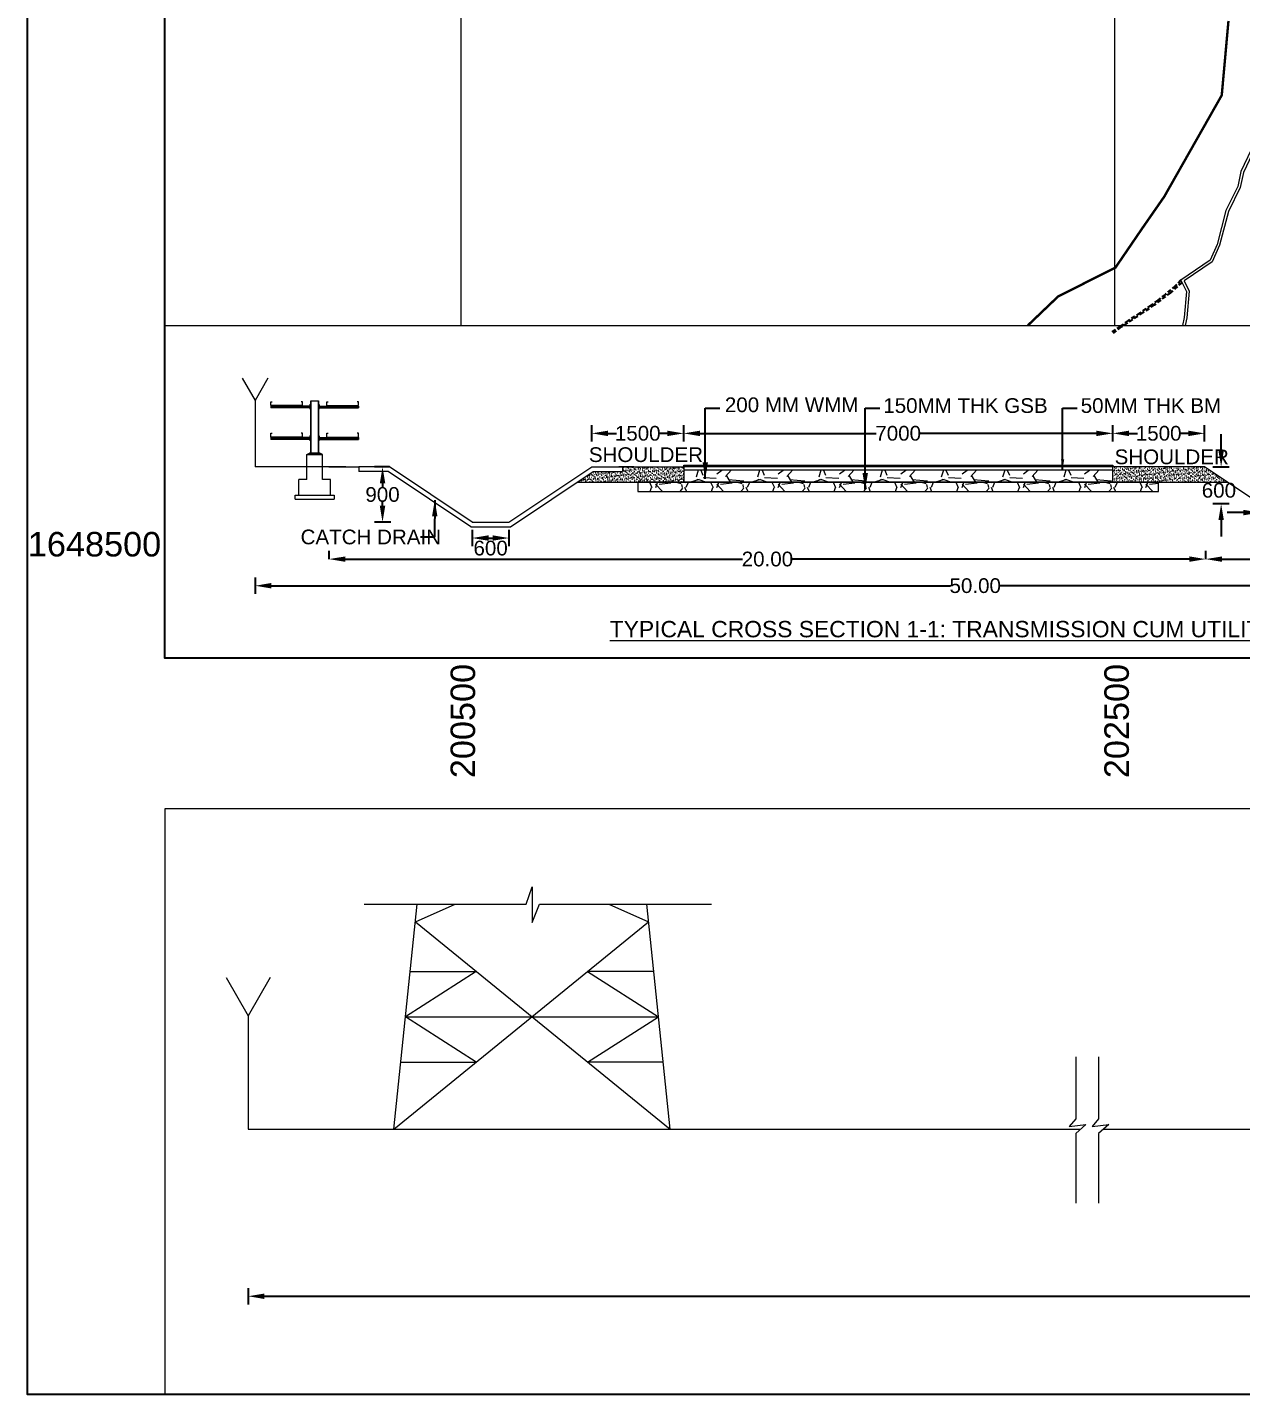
# Model space of a CAD drawing. Header units: feet. Extents: x 199174 to 214517, y 1645895 to 1656921.
# Drawn here: x 199174 to 202886, y 1645895 to 1650076 of the extents above; entities that cross this region are included whole.
import ezdxf

# ---------------------------------------------------------------- set-up
doc = ezdxf.new("R2010")
doc.units = ezdxf.units.FT
doc.header["$MEASUREMENT"] = 0
doc.header["$PDMODE"] = 1
doc.linetypes.add('DASHED2', pattern=[0.375, 0.25, -0.125])
doc.linetypes.add('PHANTOM2', pattern=[1.25, 0.625, -0.125, 0.125, -0.125, 0.125, -0.125])
doc.layers.add('APSPCL LAND', color=7, linetype='Continuous', true_color=0xd7ecd5)
for name, color, linetype in [('B.T. ROAD', 251, 'Continuous'), ('CART TRACK', 30, 'Continuous'), ('GRID', 7, 'Continuous'), ('name power lines', 1, 'Continuous'), ('Names', 1, 'Continuous'), ('SINGLE CELL CULVERT', 7, 'Continuous'), ('VILLAGE BOUNDARY', 6, 'Continuous')]:
    doc.layers.add(name, color=color, linetype=linetype)
doc.styles.get("Standard").update_dxf_attribs({"font": 'arial.ttf'})
doc.dimstyles.get("Standard").update_dxf_attribs({"dimtxt": 0.18, "dimasz": 0.18, "dimexe": 0.18, "dimexo": 0.0625, "dimgap": 0.09, "dimtad": 0, "dimtih": 1, "dimtoh": 1, "dimdec": 4, "dimzin": 0, "dimdsep": 46, "dimtxsty": 'Standard', "dimcen": 0.09, "dimadec": 0, "dimazin": 0, "dimtfac": 1, "dimtdec": 4, "dimtofl": 0, "dimtmove": 0, "dimatfit": 3, "dimfxl": 1, "dimtolj": 1, "dimtzin": 0, "dimarcsym": 0})
pattern_1 = [(37.5, (-178731.222, -946799.397), (-0.300005868, 9.1764982), [0, -7.239, 0, -8.09625, 0, -7.7390625]), (7.5, (-178731.222, -946799.397), (8.42856156, 13.440470636), [0, -3.90525, 0, -6.524625, 0, -2.5003125]), (327.5, (-178737.08, -946799.397), (14.831106942, 0.026947213), [0, -2.38125, 0, -8.5725, 0, -11.191875]), (317.5, (-178737.08, -946799.397), (14.316683484, 4.17992481), [0, -1.190625, 0, -5.61975, 0, -6.429375])]

# ---------------------------------------------------------------- blocks, each defined once
blk = doc.blocks.new('*D90')
at = {"layer": 'Defpoints', "color": 0, "linetype": 'Continuous', "ltscale": 50, "transparency": 16777216}
for p in [(199849.5, 1646706), (210126.7, 1646706), (199849.5, 1646195.5)]:
    blk.add_point(p, dxfattribs=at)
at = {"layer": 'name power lines', "color": 0, "linetype": 'Continuous', "lineweight": -2, "ltscale": 50, "transparency": 16777216}
for p, q in [((199849.5, 1646220.5), (199849.5, 1646170.5)), ((210126.7, 1646220.5), (210126.7, 1646170.5))]:
    blk.add_line(p, q, dxfattribs=at)
at = {"layer": 'name power lines', "color": 7, "linetype": 'Continuous', "lineweight": -2, "ltscale": 50, "transparency": 16777216}
for p, q in [((199899.5, 1646195.5), (204912.2, 1646195.5)), ((210076.7, 1646195.5), (205064.1, 1646195.5))]:
    blk.add_line(p, q, dxfattribs=at)
at = {"layer": 'name power lines', "color": 7, "linetype": 'Continuous', "ltscale": 50, "transparency": 16777216}
for points in [[(199899.5, 1646203.8), (199899.5, 1646187.1), (199849.5, 1646195.5)], [(210076.7, 1646203.8), (210076.7, 1646187.1), (210126.7, 1646195.5)]]:
    blk.add_solid(points, dxfattribs=at)
at = {"layer": 'name power lines', "color": 0, "linetype": 'Continuous', "lineweight": 9, "ltscale": 50, "transparency": 16777216, "insert": (204988.1, 1646195.5), "char_height": 75, "attachment_point": 5}
blk.add_mtext('\\A1;{\\H0.6x;85.00}', dxfattribs=at)
blk = doc.blocks.new('*D91')
at = {"layer": 'Defpoints', "color": 0, "linetype": 'Continuous', "ltscale": 50, "transparency": 16777216}
for p in [(202775.7, 1648834.5), (202494.5, 1648737.7), (202775.7, 1648731.7)]:
    blk.add_point(p, dxfattribs=at)
at = {"layer": 'name power lines', "color": 0, "linetype": 'Continuous', "lineweight": -2, "ltscale": 50, "transparency": 16777216}
for p, q in [((202494.5, 1648809.5), (202494.5, 1648859.5)), ((202775.7, 1648809.5), (202775.7, 1648859.5))]:
    blk.add_line(p, q, dxfattribs=at)
at = {"layer": 'name power lines', "color": 7, "linetype": 'Continuous', "lineweight": -2, "ltscale": 50, "transparency": 16777216}
for p, q in [((202544.5, 1648834.5), (202570, 1648834.5)), ((202725.7, 1648834.5), (202700.2, 1648834.5))]:
    blk.add_line(p, q, dxfattribs=at)
at = {"layer": 'name power lines', "color": 7, "linetype": 'Continuous', "ltscale": 50, "transparency": 16777216}
for points in [[(202544.5, 1648842.8), (202544.5, 1648826.1), (202494.5, 1648834.5)], [(202725.7, 1648842.8), (202725.7, 1648826.1), (202775.7, 1648834.5)]]:
    blk.add_solid(points, dxfattribs=at)
at = {"layer": 'name power lines', "color": 0, "linetype": 'Continuous', "lineweight": 9, "ltscale": 50, "transparency": 16777216, "insert": (202635.1, 1648834.5), "char_height": 75, "attachment_point": 5}
blk.add_mtext('\\A1;{\\H0.6x;1500}', dxfattribs=at)
blk = doc.blocks.new('*D92')
at = {"layer": 'Defpoints', "color": 0, "linetype": 'Continuous', "ltscale": 50, "transparency": 16777216}
for p in [(202494.5, 1648834.5), (201182, 1648737.7), (202494.5, 1648737.7)]:
    blk.add_point(p, dxfattribs=at)
at = {"layer": 'name power lines', "color": 0, "linetype": 'Continuous', "lineweight": -2, "ltscale": 50, "transparency": 16777216}
for p, q in [((201182, 1648809.5), (201182, 1648859.5)), ((202494.5, 1648809.5), (202494.5, 1648859.5))]:
    blk.add_line(p, q, dxfattribs=at)
at = {"layer": 'name power lines', "color": 7, "linetype": 'Continuous', "lineweight": -2, "ltscale": 50, "transparency": 16777216}
for p, q in [((201232, 1648834.5), (201771.2, 1648834.5)), ((202444.5, 1648834.5), (201905.3, 1648834.5))]:
    blk.add_line(p, q, dxfattribs=at)
at = {"layer": 'name power lines', "color": 7, "linetype": 'Continuous', "ltscale": 50, "transparency": 16777216}
for points in [[(201232, 1648842.8), (201232, 1648826.1), (201182, 1648834.5)], [(202444.5, 1648842.8), (202444.5, 1648826.1), (202494.5, 1648834.5)]]:
    blk.add_solid(points, dxfattribs=at)
at = {"layer": 'name power lines', "color": 0, "linetype": 'Continuous', "lineweight": 9, "ltscale": 50, "transparency": 16777216, "insert": (201838.2, 1648834.5), "char_height": 75, "attachment_point": 5}
blk.add_mtext('\\A1;{\\H0.6x;7000}', dxfattribs=at)
blk = doc.blocks.new('*D93')
at = {"layer": 'Defpoints', "color": 0, "linetype": 'Continuous', "ltscale": 50, "transparency": 16777216}
for p in [(201182, 1648834.5), (200900.7, 1648731.7), (201182, 1648731.7)]:
    blk.add_point(p, dxfattribs=at)
at = {"layer": 'name power lines', "color": 0, "linetype": 'Continuous', "lineweight": -2, "ltscale": 50, "transparency": 16777216}
for p, q in [((200900.7, 1648809.5), (200900.7, 1648859.5)), ((201182, 1648809.5), (201182, 1648859.5))]:
    blk.add_line(p, q, dxfattribs=at)
at = {"layer": 'name power lines', "color": 7, "linetype": 'Continuous', "lineweight": -2, "ltscale": 50, "transparency": 16777216}
for p, q in [((200950.7, 1648834.5), (200976.3, 1648834.5)), ((201132, 1648834.5), (201106.5, 1648834.5))]:
    blk.add_line(p, q, dxfattribs=at)
at = {"layer": 'name power lines', "color": 7, "linetype": 'Continuous', "ltscale": 50, "transparency": 16777216}
for points in [[(200950.7, 1648842.8), (200950.7, 1648826.1), (200900.7, 1648834.5)], [(201132, 1648842.8), (201132, 1648826.1), (201182, 1648834.5)]]:
    blk.add_solid(points, dxfattribs=at)
at = {"layer": 'name power lines', "color": 0, "linetype": 'Continuous', "lineweight": 9, "ltscale": 50, "transparency": 16777216, "insert": (201041.4, 1648834.5), "char_height": 75, "attachment_point": 5}
blk.add_mtext('\\A1;{\\H0.6x;1500}', dxfattribs=at)
blk = doc.blocks.new('*D94')
at = {"layer": 'Defpoints', "color": 0, "linetype": 'Continuous', "ltscale": 50, "transparency": 16777216}
for p in [(200282, 1648731.7), (200260.7, 1648562.9), (200535.1, 1648562.9)]:
    blk.add_point(p, dxfattribs=at)
at = {"layer": 'name power lines', "color": 0, "linetype": 'Continuous', "lineweight": -2, "ltscale": 50, "transparency": 16777216}
for p, q in [((200282, 1648731.7), (200235.7, 1648731.7)), ((200285.7, 1648562.9), (200235.7, 1648562.9))]:
    blk.add_line(p, q, dxfattribs=at)
at = {"layer": 'name power lines', "color": 7, "linetype": 'Continuous', "lineweight": -2, "ltscale": 50, "transparency": 16777216}
for p, q in [((200260.7, 1648681.7), (200260.7, 1648670.3)), ((200260.7, 1648612.9), (200260.7, 1648624.2))]:
    blk.add_line(p, q, dxfattribs=at)
at = {"layer": 'name power lines', "color": 7, "linetype": 'Continuous', "ltscale": 50, "transparency": 16777216}
for points in [[(200252.4, 1648681.7), (200269.1, 1648681.7), (200260.7, 1648731.7)], [(200252.4, 1648612.9), (200269.1, 1648612.9), (200260.7, 1648562.9)]]:
    blk.add_solid(points, dxfattribs=at)
at = {"layer": 'name power lines', "color": 0, "linetype": 'Continuous', "lineweight": 9, "ltscale": 50, "transparency": 16777216, "insert": (200260.7, 1648647.3), "char_height": 75, "attachment_point": 5}
blk.add_mtext('\\A1;{\\H0.6x;900}', dxfattribs=at)
blk = doc.blocks.new('*D95')
at = {"layer": 'Defpoints', "color": 0, "linetype": 'Continuous', "ltscale": 50, "transparency": 16777216}
for p in [(202775.7, 1648731.7), (202826.2, 1648619.2), (202944.5, 1648619.2)]:
    blk.add_point(p, dxfattribs=at)
at = {"layer": 'name power lines', "color": 7, "linetype": 'Continuous', "lineweight": -2, "ltscale": 50, "transparency": 16777216}
for p, q in [((202826.2, 1648781.7), (202826.2, 1648831.7)), ((202826.2, 1648569.2), (202826.2, 1648519.2))]:
    blk.add_line(p, q, dxfattribs=at)
at = {"layer": 'name power lines', "color": 0, "linetype": 'Continuous', "lineweight": -2, "ltscale": 50, "transparency": 16777216}
for p, q in [((202801.2, 1648731.7), (202851.2, 1648731.7)), ((202851.2, 1648619.2), (202801.2, 1648619.2))]:
    blk.add_line(p, q, dxfattribs=at)
at = {"layer": 'name power lines', "color": 7, "linetype": 'Continuous', "ltscale": 50, "transparency": 16777216}
for points in [[(202817.9, 1648781.7), (202834.5, 1648781.7), (202826.2, 1648731.7)], [(202817.9, 1648569.2), (202834.5, 1648569.2), (202826.2, 1648619.2)]]:
    blk.add_solid(points, dxfattribs=at)
at = {"layer": 'name power lines', "color": 0, "linetype": 'Continuous', "lineweight": 9, "ltscale": 50, "transparency": 16777216, "insert": (202819.4, 1648660.1), "char_height": 75, "attachment_point": 5}
blk.add_mtext('\\A1;{\\H0.6x;600}', dxfattribs=at)
blk = doc.blocks.new('*D96')
at = {"layer": 'Defpoints', "color": 0, "linetype": 'Continuous', "ltscale": 50, "transparency": 16777216}
for p in [(202944.5, 1648619.2), (203000.7, 1648619.2), (203000.7, 1648592.2)]:
    blk.add_point(p, dxfattribs=at)
at = {"layer": 'name power lines', "color": 7, "linetype": 'Continuous', "lineweight": -2, "ltscale": 50, "transparency": 16777216}
for p, q in [((202894.5, 1648592.2), (202844.5, 1648592.2)), ((203050.7, 1648592.2), (203100.7, 1648592.2))]:
    blk.add_line(p, q, dxfattribs=at)
at = {"layer": 'name power lines', "color": 0, "linetype": 'Continuous', "lineweight": -2, "ltscale": 50, "transparency": 16777216}
for p, q in [((202944.5, 1648617.2), (202944.5, 1648567.2)), ((203000.7, 1648617.2), (203000.7, 1648567.2))]:
    blk.add_line(p, q, dxfattribs=at)
at = {"layer": 'name power lines', "color": 7, "linetype": 'Continuous', "ltscale": 50, "transparency": 16777216}
for points in [[(202894.5, 1648600.5), (202894.5, 1648583.8), (202944.5, 1648592.2)], [(203050.7, 1648600.5), (203050.7, 1648583.8), (203000.7, 1648592.2)]]:
    blk.add_solid(points, dxfattribs=at)
at = {"layer": 'name power lines', "color": 0, "linetype": 'Continuous', "lineweight": 9, "ltscale": 50, "transparency": 16777216, "insert": (202982, 1648592.2), "char_height": 75, "attachment_point": 5}
blk.add_mtext('\\A1;{\\H0.6x;300}', dxfattribs=at)
blk = doc.blocks.new('*D97')
at = {"layer": 'Defpoints', "color": 0, "linetype": 'Continuous', "ltscale": 50, "transparency": 16777216}
for p in [(200535.1, 1648562.9), (200647.6, 1648562.9), (200647.6, 1648514.4)]:
    blk.add_point(p, dxfattribs=at)
at = {"layer": 'name power lines', "color": 0, "linetype": 'Continuous', "lineweight": -2, "ltscale": 50, "transparency": 16777216}
for p, q in [((200535.1, 1648539.4), (200535.1, 1648489.4)), ((200647.6, 1648539.4), (200647.6, 1648489.4))]:
    blk.add_line(p, q, dxfattribs=at)
at = {"layer": 'name power lines', "color": 7, "linetype": 'Continuous', "lineweight": -2, "ltscale": 50, "transparency": 16777216}
blk.add_line((200585.1, 1648514.4), (200597.6, 1648514.4), dxfattribs=at)
at = {"layer": 'name power lines', "color": 7, "linetype": 'Continuous', "ltscale": 50, "transparency": 16777216}
for points in [[(200585.1, 1648522.7), (200585.1, 1648506.1), (200535.1, 1648514.4)], [(200597.6, 1648522.7), (200597.6, 1648506.1), (200647.6, 1648514.4)]]:
    blk.add_solid(points, dxfattribs=at)
at = {"layer": 'name power lines', "color": 0, "linetype": 'Continuous', "lineweight": 9, "ltscale": 50, "transparency": 16777216, "insert": (200591.4, 1648483.4), "char_height": 75, "attachment_point": 5}
blk.add_mtext('\\A1;{\\H0.6x;600}', dxfattribs=at)
blk = doc.blocks.new('*D100')
at = {"layer": 'Defpoints', "color": 0, "linetype": 'Continuous', "ltscale": 50, "transparency": 16777216}
for p in [(199871, 1648731.7), (204276.7, 1648731.7), (204276.7, 1648368.5)]:
    blk.add_point(p, dxfattribs=at)
at = {"layer": 'name power lines', "color": 0, "linetype": 'Continuous', "lineweight": -2, "ltscale": 50, "transparency": 16777216}
for p, q in [((199871, 1648393.5), (199871, 1648343.5)), ((204276.7, 1648393.5), (204276.7, 1648343.5))]:
    blk.add_line(p, q, dxfattribs=at)
at = {"layer": 'name power lines', "color": 7, "linetype": 'Continuous', "lineweight": -2, "ltscale": 50, "transparency": 16777216}
for p, q in [((199921, 1648368.5), (201997.9, 1648368.5)), ((204226.7, 1648368.5), (202149.8, 1648368.5))]:
    blk.add_line(p, q, dxfattribs=at)
at = {"layer": 'name power lines', "color": 7, "linetype": 'Continuous', "ltscale": 50, "transparency": 16777216}
for points in [[(199921, 1648376.9), (199921, 1648360.2), (199871, 1648368.5)], [(204226.7, 1648376.9), (204226.7, 1648360.2), (204276.7, 1648368.5)]]:
    blk.add_solid(points, dxfattribs=at)
at = {"layer": 'name power lines', "color": 0, "linetype": 'Continuous', "lineweight": 9, "ltscale": 50, "transparency": 16777216, "insert": (202073.9, 1648368.5), "char_height": 75, "attachment_point": 5}
blk.add_mtext('\\A1;{\\H0.6x;50.00}', dxfattribs=at)
blk = doc.blocks.new('*D98')
at = {"layer": 'Defpoints', "color": 0, "linetype": 'Continuous', "ltscale": 50, "transparency": 16777216}
for p in [(200097.2, 1648449.9), (200097.2, 1648449.9), (202779.2, 1648449.9)]:
    blk.add_point(p, dxfattribs=at)
at = {"layer": 'name power lines', "color": 0, "linetype": 'Continuous', "lineweight": -2, "ltscale": 50, "transparency": 16777216}
for p, q in [((200097.2, 1648449.9), (200097.2, 1648474.9)), ((202779.2, 1648449.9), (202779.2, 1648474.9))]:
    blk.add_line(p, q, dxfattribs=at)
at = {"layer": 'name power lines', "color": 7, "linetype": 'Continuous', "lineweight": -2, "ltscale": 50, "transparency": 16777216}
for p, q in [((200147.2, 1648449.9), (201361.9, 1648449.9)), ((202729.2, 1648449.9), (201514.5, 1648449.9))]:
    blk.add_line(p, q, dxfattribs=at)
at = {"layer": 'name power lines', "color": 7, "linetype": 'Continuous', "ltscale": 50, "transparency": 16777216}
for points in [[(200147.2, 1648458.2), (200147.2, 1648441.6), (200097.2, 1648449.9)], [(202729.2, 1648458.2), (202729.2, 1648441.6), (202779.2, 1648449.9)]]:
    blk.add_solid(points, dxfattribs=at)
at = {"layer": 'name power lines', "color": 0, "linetype": 'Continuous', "lineweight": 9, "ltscale": 50, "transparency": 16777216, "insert": (201438.2, 1648449.9), "char_height": 75, "attachment_point": 5}
blk.add_mtext('\\A1;{\\H0.6x;20.00}', dxfattribs=at)
blk = doc.blocks.new('*D99')
at = {"layer": 'Defpoints', "color": 0, "linetype": 'Continuous', "ltscale": 50, "transparency": 16777216}
for p in [(202779.2, 1648449.9), (204275.5, 1648449.9), (204275.5, 1648449.9)]:
    blk.add_point(p, dxfattribs=at)
at = {"layer": 'name power lines', "color": 0, "linetype": 'Continuous', "lineweight": -2, "ltscale": 50, "transparency": 16777216}
for p, q in [((202779.2, 1648449.9), (202779.2, 1648474.9)), ((204275.5, 1648449.9), (204275.5, 1648474.9))]:
    blk.add_line(p, q, dxfattribs=at)
at = {"layer": 'name power lines', "color": 7, "linetype": 'Continuous', "lineweight": -2, "ltscale": 50, "transparency": 16777216}
for p, q in [((202829.2, 1648449.9), (203451.4, 1648449.9)), ((204225.5, 1648449.9), (203603.2, 1648449.9))]:
    blk.add_line(p, q, dxfattribs=at)
at = {"layer": 'name power lines', "color": 7, "linetype": 'Continuous', "ltscale": 50, "transparency": 16777216}
for points in [[(202829.2, 1648458.2), (202829.2, 1648441.6), (202779.2, 1648449.9)], [(204225.5, 1648458.2), (204225.5, 1648441.6), (204275.5, 1648449.9)]]:
    blk.add_solid(points, dxfattribs=at)
at = {"layer": 'name power lines', "color": 0, "linetype": 'Continuous', "lineweight": 9, "ltscale": 50, "transparency": 16777216, "insert": (203527.3, 1648449.9), "char_height": 75, "attachment_point": 5}
blk.add_mtext('\\A1;{\\H0.6x;30.00}', dxfattribs=at)

msp = doc.modelspace()

# ---------------------------------------------------------------- hatches: boundary and pattern name
at = {"lineweight": 9}
h = msp.add_hatch(dxfattribs=at)
h.set_pattern_fill('AR-SAND', scale=0.1875)
h.set_pattern_definition(pattern_1)
h.paths.add_polyline_path([(201182, 1648722.3), (201182, 1648731.7), (200994.5, 1648731.7), (200994.5, 1648717.6), (200905, 1648717.6), (200855.8, 1648684.8), (201182, 1648684.8)])
h = msp.add_hatch(dxfattribs=at)
h.set_pattern_fill('AR-SAND', scale=0.1875)
h.set_pattern_definition(pattern_1)
h.paths.add_polyline_path([(202802.5, 1648713.8), (202775.7, 1648731.7), (202682, 1648731.7), (202494.5, 1648731.7), (202494.5, 1648719.6), (202494.5, 1648684.8), (202846, 1648684.8)])
at = {"layer": 'name power lines', "linetype": 'Continuous', "lineweight": 9, "ltscale": 190}
h = msp.add_hatch(dxfattribs=at)
h.set_pattern_fill('ANSI31', scale=0.535714, style=0)
h.set_pattern_definition([(45, (92103.74173, 722217.363815), (-0.047350900526, 0.047350900526), [])])
h.paths.add_polyline_path([(201182, 1648737.7), (201182, 1648731.7), (202494.5, 1648731.7), (202494.5, 1648737.7)])
h = msp.add_hatch(dxfattribs=at)
h.set_pattern_fill('GRAVEL', scale=187.5, style=0)
h.set_pattern_definition([(228.0128, (92238.742, 722407.542), (-1499.99966853, -1687.50025155), [25.2255, -2497.329]), (184.9697, (92221.867, 722388.792), (2250.00019716, 187.498370064), [43.28775, -4285.485937]), (132.5104, (92178.742, 722385.042), (1874.99825969, -2062.50162635), [30.52275, -3021.756]), (267.2737, (92105.617, 722338.167), (187.49925332, 3750.00005531), [39.419625, -3902.542125]), (292.8337, (92103.742, 722298.792), (-937.50185727, 2249.99932721), [38.654063, -3826.757437]), (357.2737, (92118.742, 722263.167), (-3750.00005531, 187.49925332), [39.419625, -3902.542125]), (37.6942, (92158.117, 722261.2924), (-2437.501377303, -1874.99820097), [52.130437, -5160.909187]), (72.2553, (92199.367, 722293.1674), (1312.502018007, 4124.99929336), [49.2165, -4872.435187]), (121.4296, (92214.367, 722340.042), (-1500.00154391, 2437.49906934), [39.553125, -3915.763687]), (175.2364, (92193.742, 722373.792), (2062.50017743, -187.49841237), [45.156, -2212.643062]), (222.3974, (92148.742, 722377.5424), (-2250.001378326, -2062.498515378), [58.3965, -5781.257812]), (138.8141, (92291.242, 722336.292), (-1312.50055253, 1124.99949625), [19.931437, -1973.22075]), (171.4692, (92276.242, 722349.417), (2437.4996784, -375.00148313), [37.919437, -3754.033312]), (225, (92238.74, 722355.04), (-2e-14, -187.500058), [26.516437, -238.6485]), (203.1986, (92225.617, 722377.542), (937.4999495, 375.0002485), [14.279625, -1413.677813]), (291.8014, (92212.49, 722371.917), (-187.4999832, 562.5000512), [20.194312, -989.524125]), (30.9638, (92219.992, 722353.167), (562.4996292, 375.0004657), [32.799187, -1060.504312]), (161.5651, (92248.117, 722370.04), (375.0000815, -187.4997006), [23.717063, -569.210062]), (16.3895, (92103.742, 722371.917), (1875.0004122, 562.49863309), [33.225, -3289.283437]), (70.3462, (92135.617, 722381.292), (-749.99910888, -2062.50040043), [27.873938, -2759.514]), (293.1986, (92248.117, 722407.542), (-375.0002485, 937.4999495), [28.559062, -1399.398375]), (343.6105, (92259.367, 722381.292), (-1875.0004122, 562.49863309), [33.225, -3289.283437]), (339.444, (92103.742, 722255.667), (-937.50034585, 374.99924933), [32.04, -1569.96075]), (294.7751, (92133.742, 722244.417), (-937.49853548, 2062.5006416), [26.845875, -2657.745562]), (66.8014, (92249.992, 722220.042), (375.0002485, 937.4999495), [28.559062, -1399.398375]), (17.354, (92261.242, 722246.292), (-2437.50037858, -749.99896917), [31.430812, -3111.642]), (69.444, (92158.117, 722220.042), (-374.99924933, -937.50034585), [16.02, -1585.98075]), (101.3099, (92238.74, 722220.042), (-187.499556, 750.000141), [9.560625, -946.505437]), (165.9638, (92236.867, 722229.417), (562.5001024, -187.4996358), [38.654062, -734.428125]), (186.009, (92199.367, 722238.792), (1874.9999533, 187.49987203), [35.821875, -3546.360563]), (303.6901, (92219.99, 722336.29), (-187.5002502, 374.999917), [27.041625, -648.999187]), (353.1572, (92234.992, 722313.7924), (3187.49988103, -375.00149961), [47.211375, -4673.918062]), (60.9454, (92281.867, 722308.167), (-750.0000051, -1312.5000721), [19.30425, -1911.126375]), (90, (92291.24, 722325.04), (-187.5, 187.5), [11.25, -176.25]), (120.2564, (92195.617, 722244.417), (749.99904128, -1312.50046047), [26.04825, -2578.785]), (48.0128, (92182.492, 722266.917), (1499.99966853, 1687.50025155), [50.451, -2472.1035]), (0, (92216.24, 722304.42), (187.5, 187.5), [48.75, -138.75]), (325.3048, (92264.992, 722304.417), (-1874.99892356, 1312.5016143), [29.646375, -2934.988875]), (254.0546, (92289.367, 722287.542), (-187.49997924, -750.00002375), [27.300375, -1337.72025]), (207.646, (92281.867, 722261.292), (-3562.499213846, -1875.00144622), [44.449687, -4400.526375]), (175.4261, (92242.492, 722240.6674), (-2437.500104684, 187.49902522), [47.024812, -4655.451375])])
h.paths.add_polyline_path([(201182, 1648684.8), (202494.5, 1648684.8), (202494.5, 1648722.3), (201182, 1648722.3)])
h = msp.add_hatch(dxfattribs=at)
h.set_pattern_fill('GRAVEL', scale=187.5, style=0)
h.set_pattern_definition([(228.0128, (92238.742, 722418.257), (-1499.99966853, -1687.50025155), [25.2255, -2497.329]), (184.9697, (92221.867, 722399.507), (2250.00019716, 187.498370064), [43.28775, -4285.485937]), (132.5104, (92178.742, 722395.757), (1874.99825969, -2062.50162635), [30.52275, -3021.756]), (267.2737, (92105.617, 722348.882), (187.49925332, 3750.00005531), [39.419625, -3902.542125]), (292.8337, (92103.742, 722309.507), (-937.50185727, 2249.99932721), [38.654063, -3826.757437]), (357.2737, (92118.742, 722273.882), (-3750.00005531, 187.49925332), [39.419625, -3902.542125]), (37.6942, (92158.117, 722272.007), (-2437.501377303, -1874.99820097), [52.130437, -5160.909187]), (72.2553, (92199.367, 722303.882), (1312.502018007, 4124.99929336), [49.2165, -4872.435187]), (121.4296, (92214.367, 722350.757), (-1500.00154391, 2437.49906934), [39.553125, -3915.763687]), (175.2364, (92193.742, 722384.507), (2062.50017743, -187.49841237), [45.156, -2212.643062]), (222.3974, (92148.742, 722388.2567), (-2250.001378326, -2062.498515378), [58.3965, -5781.257812]), (138.8141, (92291.242, 722347.007), (-1312.50055253, 1124.99949625), [19.931437, -1973.22075]), (171.4692, (92276.242, 722360.132), (2437.4996784, -375.00148313), [37.919437, -3754.033312]), (225, (92238.74, 722365.76), (-2e-14, -187.500058), [26.516437, -238.6485]), (203.1986, (92225.617, 722388.257), (937.4999495, 375.0002485), [14.279625, -1413.677813]), (291.8014, (92212.49, 722382.63), (-187.4999832, 562.5000512), [20.194312, -989.524125]), (30.9638, (92219.992, 722363.882), (562.4996292, 375.0004657), [32.799187, -1060.504312]), (161.5651, (92248.117, 722380.757), (375.0000815, -187.4997006), [23.717063, -569.210062]), (16.3895, (92103.742, 722382.632), (1875.0004122, 562.49863309), [33.225, -3289.283437]), (70.3462, (92135.617, 722392.007), (-749.99910888, -2062.50040043), [27.873938, -2759.514]), (293.1986, (92248.117, 722418.257), (-375.0002485, 937.4999495), [28.559062, -1399.398375]), (343.6105, (92259.367, 722392.007), (-1875.0004122, 562.49863309), [33.225, -3289.283437]), (339.444, (92103.742, 722266.382), (-937.50034585, 374.99924933), [32.04, -1569.96075]), (294.7751, (92133.742, 722255.132), (-937.49853548, 2062.5006416), [26.845875, -2657.745562]), (66.8014, (92249.992, 722230.757), (375.0002485, 937.4999495), [28.559062, -1399.398375]), (17.354, (92261.242, 722257.007), (-2437.50037858, -749.99896917), [31.430812, -3111.642]), (69.444, (92158.117, 722230.757), (-374.99924933, -937.50034585), [16.02, -1585.98075]), (101.3099, (92238.74, 722230.757), (-187.499556, 750.000141), [9.560625, -946.505437]), (165.9638, (92236.867, 722240.13), (562.5001024, -187.4996358), [38.654062, -734.428125]), (186.009, (92199.367, 722249.507), (1874.9999533, 187.49987203), [35.821875, -3546.360563]), (303.6901, (92219.99, 722347.007), (-187.5002502, 374.999917), [27.041625, -648.999187]), (353.1572, (92234.992, 722324.507), (3187.49988103, -375.00149961), [47.211375, -4673.918062]), (60.9454, (92281.867, 722318.882), (-750.0000051, -1312.5000721), [19.30425, -1911.126375]), (90, (92291.24, 722335.76), (-187.5, 187.5), [11.25, -176.25]), (120.2564, (92195.617, 722255.132), (749.99904128, -1312.50046047), [26.04825, -2578.785]), (48.0128, (92182.492, 722277.632), (1499.99966853, 1687.50025155), [50.451, -2472.1035]), (0, (92216.24, 722315.13), (187.5, 187.5), [48.75, -138.75]), (325.3048, (92264.992, 722315.132), (-1874.99892356, 1312.5016143), [29.646375, -2934.988875]), (254.0546, (92289.367, 722298.257), (-187.49997924, -750.00002375), [27.300375, -1337.72025]), (207.646, (92281.867, 722272.007), (-3562.499213846, -1875.00144622), [44.449687, -4400.526375]), (175.4261, (92242.492, 722251.382), (-2437.500104684, 187.49902522), [47.024812, -4655.451375])])
h.paths.add_polyline_path([(201041.4, 1648656.7), (202635.1, 1648656.7), (202635.1, 1648684.8), (201041.4, 1648684.8)])

# ---------------------------------------------------------------- linework, layer by layer
at = {"color": 7, "lineweight": 9}
for p, q in [((199831.7, 1649003.8), (199871, 1648934.9)), ((199910.2, 1649003.8), (199871, 1648934.9)), ((199871, 1648934.9), (199871, 1648731.7)), ((200148.2, 1648731.7), (199871, 1648731.7)), ((200005.1, 1648645.7), (200005.1, 1648693.7)), ((200029.1, 1648693.7), (200005.1, 1648693.7)), ((200101.1, 1648693.7), (200077.1, 1648693.7)), ((200101.1, 1648645.7), (200101.1, 1648693.7)), ((199916.5, 1647170.5), (199849.5, 1647052.9)), ((199849.5, 1647052.9), (199849.5, 1646706))]:
    msp.add_line(p, q, dxfattribs=at)
at = {"color": 7, "linetype": 'Continuous', "lineweight": 9, "ltscale": 50}
for p, q in [((199919.5, 1648931.3), (199923.5, 1648931.3)), ((199919.5, 1648919.3), (199919.5, 1648931.3)), ((200015.5, 1648931.3), (200011.5, 1648931.3)), ((200015.5, 1648919.3), (200015.5, 1648931.3)), ((200039.5, 1648921.2), (200041.1, 1648921.2)), ((200041.1, 1648772.9), (200041.1, 1648933.7)), ((200041.1, 1648933.7), (200065.1, 1648933.7)), ((200041.1, 1648933.7), (200065.1, 1648933.7)), ((200041.1, 1648772.9), (200041.1, 1648933.7)), ((200042.5, 1648772.9), (200042.5, 1648933.7)), ((200063.6, 1648933.7), (200063.6, 1648772.9)), ((200065.1, 1648772.9), (200065.1, 1648933.7)), ((200065.1, 1648933.7), (200065.1, 1648772.9)), ((200066.7, 1648921.2), (200065.1, 1648921.2)), ((200090.7, 1648919.3), (200090.7, 1648931.3)), ((200090.7, 1648931.3), (200094.7, 1648931.3)), ((200186.7, 1648931.3), (200182.7, 1648931.3)), ((200186.7, 1648919.3), (200186.7, 1648931.3)), ((200015.5, 1648919.3), (199919.5, 1648919.3)), ((200039.5, 1648917.7), (199919.5, 1648917.7)), ((199919.5, 1648917.7), (199919.5, 1648912.1)), ((200039.5, 1648916.1), (199919.5, 1648916.1)), ((200039.5, 1648912.1), (199919.5, 1648912.1)), ((200039.5, 1648920.5), (200041.1, 1648920.5)), ((200039.5, 1648911.6), (200041.1, 1648911.6)), ((200039.5, 1648910.9), (200041.1, 1648910.9)), ((200066.7, 1648920.5), (200065.1, 1648920.5)), ((200066.7, 1648911.6), (200065.1, 1648911.6)), ((200066.7, 1648910.9), (200065.1, 1648910.9)), ((200066.7, 1648917.7), (200186.7, 1648917.7)), ((200066.7, 1648916.1), (200186.7, 1648916.1)), ((200066.7, 1648912.1), (200186.7, 1648912.1)), ((200090.7, 1648919.3), (200186.7, 1648919.3)), ((200186.7, 1648917.7), (200186.7, 1648912.1)), ((199919.5, 1648835.3), (199923.5, 1648835.3)), ((199919.5, 1648823.3), (199919.5, 1648835.3)), ((200015.5, 1648823.3), (199919.5, 1648823.3)), ((199919.5, 1648821.7), (199919.5, 1648816.1)), ((200039.5, 1648821.7), (199919.5, 1648821.7)), ((200039.5, 1648820.1), (199919.5, 1648820.1)), ((200039.5, 1648816.1), (199919.5, 1648816.1)), ((200015.5, 1648835.3), (200011.5, 1648835.3)), ((200015.5, 1648823.3), (200015.5, 1648835.3)), ((200039.5, 1648825.2), (200041.1, 1648825.2)), ((200039.5, 1648824.5), (200041.1, 1648824.5)), ((200039.5, 1648815.6), (200041.1, 1648815.6)), ((200039.5, 1648814.9), (200041.1, 1648814.9)), ((200066.7, 1648825.2), (200065.1, 1648825.2)), ((200066.7, 1648824.5), (200065.1, 1648824.5)), ((200066.7, 1648815.6), (200065.1, 1648815.6)), ((200066.7, 1648814.9), (200065.1, 1648814.9)), ((200066.7, 1648821.7), (200186.7, 1648821.7)), ((200066.7, 1648820.1), (200186.7, 1648820.1)), ((200066.7, 1648816.1), (200186.7, 1648816.1)), ((200090.7, 1648823.3), (200090.7, 1648835.3)), ((200090.7, 1648835.3), (200094.7, 1648835.3)), ((200090.7, 1648823.3), (200186.7, 1648823.3)), ((200186.7, 1648835.3), (200182.7, 1648835.3)), ((200186.7, 1648823.3), (200186.7, 1648835.3)), ((200186.7, 1648821.7), (200186.7, 1648816.1)), ((200029.1, 1648769.7), (200037.1, 1648773.7)), ((200029.1, 1648693.7), (200029.1, 1648769.7)), ((200029.1, 1648769.7), (200077.1, 1648769.7)), ((200032.4, 1648770.5), (200037.2, 1648772.9)), ((200032.4, 1648770.5), (200073.7, 1648770.5)), ((200069.1, 1648773.7), (200037.1, 1648773.7)), ((200068.9, 1648772.9), (200037.2, 1648772.9)), ((200065.1, 1648772.9), (200041.1, 1648772.9)), ((200073.7, 1648770.5), (200068.9, 1648772.9)), ((200077.1, 1648769.7), (200069.1, 1648773.7)), ((200077.1, 1648693.7), (200077.1, 1648769.7)), ((199993.1, 1648645.7), (200113.1, 1648645.7)), ((199993.1, 1648633.7), (199993.1, 1648645.7)), ((199993.1, 1648633.7), (200113.1, 1648633.7)), ((200113.1, 1648645.7), (200113.1, 1648633.7))]:
    msp.add_line(p, q, dxfattribs=at)
at = {"color": 7, "linetype": 'Continuous', "lineweight": 9, "ltscale": 190}
for p, q in [((200282, 1648731.7), (200188.2, 1648731.7)), ((200188.2, 1648731.7), (200188.2, 1648717.6)), ((200277.7, 1648717.6), (200188.2, 1648717.6)), ((200530.9, 1648548.8), (200277.7, 1648717.6)), ((200535.1, 1648562.9), (200282, 1648731.7)), ((200647.6, 1648562.9), (200900.7, 1648731.7)), ((200651.9, 1648548.8), (200905, 1648717.6)), ((200900.7, 1648731.7), (200994.5, 1648731.7)), ((200905, 1648717.6), (200994.5, 1648717.6)), ((200994.5, 1648731.7), (200994.5, 1648717.6)), ((202494.5, 1648719.6), (202494.5, 1648731.7)), ((200530.9, 1648548.8), (200651.9, 1648548.8)), ((200535.1, 1648562.9), (200647.6, 1648562.9))]:
    msp.add_line(p, q, dxfattribs=at)
at = {"lineweight": 9}
msp.add_line((199782.6, 1647170.5), (199849.5, 1647052.9), dxfattribs=at)
at = {"color": 7, "linetype": 'Continuous', "lineweight": 9, "ltscale": 50}
for points in [[(200039.5, 1648920.1), (200038.9, 1648920.1), (200038.9, 1648921.6), (200039.5, 1648921.6)], [(200039.5, 1648924.1), (200041.1, 1648924.1), (200041.1, 1648908.1), (200039.5, 1648908.1)], [(200066.7, 1648924.1), (200065.1, 1648924.1), (200065.1, 1648908.1), (200066.7, 1648908.1)], [(200066.7, 1648920.1), (200067.2, 1648920.1), (200067.2, 1648921.6), (200066.7, 1648921.6)], [(200039.5, 1648912.1), (200038.9, 1648912.1), (200038.9, 1648910.5), (200039.5, 1648910.5)], [(200066.7, 1648912.1), (200067.2, 1648912.1), (200067.2, 1648910.5), (200066.7, 1648910.5)], [(200039.5, 1648824.1), (200038.9, 1648824.1), (200038.9, 1648825.6), (200039.5, 1648825.6)], [(200039.5, 1648816.1), (200038.9, 1648816.1), (200038.9, 1648814.5), (200039.5, 1648814.5)], [(200039.5, 1648828.1), (200041.1, 1648828.1), (200041.1, 1648812.1), (200039.5, 1648812.1)], [(200066.7, 1648828.1), (200065.1, 1648828.1), (200065.1, 1648812.1), (200066.7, 1648812.1)], [(200066.7, 1648824.1), (200067.2, 1648824.1), (200067.2, 1648825.6), (200066.7, 1648825.6)], [(200066.7, 1648816.1), (200067.2, 1648816.1), (200067.2, 1648814.5), (200066.7, 1648814.5)]]:
    msp.add_lwpolyline(points, close=True, dxfattribs=at)
at = {"layer": 'APSPCL LAND', "color": 1}
for points in [[(199174.1, 1656920.6), (214431.1, 1656920.6), (214431.1, 1645894.6), (199174.1, 1645894.6)], [(199594.7, 1656500), (211153, 1656500), (211153, 1648146.9), (199594.7, 1648146.9)]]:
    msp.add_lwpolyline(points, close=True, dxfattribs=at)
at = {"layer": 'B.T. ROAD', "linetype": 'Continuous', "lineweight": 15}
for points in [[(203910.9, 1649655.3), (203828.3, 1649744.1), (203693.5, 1649888.9), (203640, 1649919.5), (203495, 1649943.6), (203363.8, 1649955.3), (203275.5, 1649947.7), (203125, 1649913.7), (203035.8, 1649907.7), (202949.6, 1649767.8), (202886.9, 1649635.4), (202876.9, 1649589), (202840.8, 1649516.3), (202814, 1649412.3), (202792.2, 1649364.7), (202702.7, 1649303.5), (202720.4, 1649267.9), (202713, 1649189.3), (202707.6, 1649164.6)], [(203912.9, 1649645.2), (203822.4, 1649738.7), (203688.5, 1649882.6), (203637.3, 1649911.8), (203494, 1649935.6), (203363.8, 1649947.3), (203276.7, 1649939.8), (203126.2, 1649905.8), (203040.4, 1649900), (202956.7, 1649764), (202894.6, 1649632.8), (202884.6, 1649586.4), (202848.4, 1649513.5), (202821.5, 1649409.6), (202798.6, 1649359.3), (202713, 1649300.8), (202728.5, 1649269.4), (202720.9, 1649188.1), (202715.8, 1649164.6)]]:
    msp.add_lwpolyline(points, dxfattribs=at)
at = {"layer": 'CART TRACK', "linetype": 'DASHED2', "lineweight": 30, "ltscale": 50}
for points in [[(202702.7, 1649303.5), (202687.1, 1649285.9), (202655.5, 1649259.5), (202633.2, 1649241.6), (202612.6, 1649226.9), (202578.3, 1649202.7), (202543, 1649179.5), (202518.7, 1649162.4), (202491.9, 1649144.6)], [(202706.7, 1649295.4), (202671.1, 1649264.7), (202621.7, 1649227.2), (202586.6, 1649203.8), (202520.5, 1649159.8), (202492.3, 1649138.5)]]:
    msp.add_lwpolyline(points, dxfattribs=at)
at = {"layer": 'GRID', "color": 254, "lineweight": 0}
for p, q in [((200500, 1656500), (200500, 1649164.6)), ((202500, 1656500), (202500, 1649164.6))]:
    msp.add_line(p, q, dxfattribs=at)
at = {"layer": 'name power lines', "color": 7, "linetype": 'Continuous', "lineweight": 9, "ltscale": 50}
for p, q in [((200096.8, 1648731.7), (200188.2, 1648731.7)), ((200900.7, 1648731.7), (200916.7, 1648731.7)), ((200900.7, 1648731.7), (201182, 1648731.7)), ((201029.3, 1648731.7), (200983.8, 1648731.7)), ((202494.5, 1648731.7), (201182, 1648731.7)), ((202775.7, 1648731.7), (202494.5, 1648731.7)), ((202944.5, 1648619.2), (202775.7, 1648731.7)), ((199849.5, 1646706), (202395.8, 1646706)), ((202465.3, 1646706), (204669.4, 1646706))]:
    msp.add_line(p, q, dxfattribs=at)
at = {"layer": 'name power lines', "color": 7, "linetype": 'Continuous', "lineweight": 9, "ltscale": 190}
for p, q in [((201182, 1648731.7), (201182, 1648737.7)), ((201182, 1648737.7), (202494.5, 1648737.7)), ((201182, 1648737.7), (202494.5, 1648737.7)), ((201182, 1648734.3), (201182, 1648684.8)), ((202494.5, 1648731.7), (201182, 1648731.7)), ((202494.5, 1648722.3), (201182, 1648722.3)), ((201182, 1648722.3), (201182, 1648684.8)), ((202494.5, 1648737.7), (202494.5, 1648731.7)), ((202494.5, 1648684.8), (202494.5, 1648722.3)), ((200855.8, 1648684.8), (202846, 1648684.8)), ((201041.4, 1648684.8), (201041.4, 1648656.7)), ((202635.1, 1648684.8), (201041.4, 1648684.8)), ((201182, 1648684.8), (202494.5, 1648684.8)), ((202635.1, 1648656.7), (202635.1, 1648684.8)), ((201041.4, 1648656.7), (202635.1, 1648656.7)), ((200700.4, 1647394.8), (200718.6, 1647447.7)), ((200718.6, 1647447.7), (200718.6, 1647338.5)), ((200205, 1647394.8), (200700.4, 1647394.8)), ((200294.8, 1646706), (200366.8, 1647394.8)), ((200361.1, 1647340.8), (200482.6, 1647394.8)), ((200718.6, 1647338.5), (200740.6, 1647394.8)), ((200740.6, 1647394.8), (201267.5, 1647394.8)), ((200953, 1647394.8), (201074.4, 1647340.8)), ((201140.8, 1646706), (201068.8, 1647394.8)), ((200294.8, 1646706), (201074.4, 1647340.8)), ((200361.1, 1647340.8), (201140.8, 1646706)), ((200547.4, 1647189.2), (200330.8, 1647050.4)), ((200345.3, 1647189.2), (200547.4, 1647189.2)), ((200888.2, 1647189.2), (201104.8, 1647050.4)), ((201090.3, 1647189.2), (200888.2, 1647189.2)), ((200547.4, 1646911.7), (200330.8, 1647050.4)), ((200330.8, 1647050.4), (201104.8, 1647050.4)), ((200888.2, 1646911.7), (201104.8, 1647050.4)), ((202381.9, 1646927.5), (202381.9, 1646738.5)), ((202451.4, 1646927.5), (202451.4, 1646738.5)), ((200316.3, 1646911.7), (200547.4, 1646911.7)), ((201119.3, 1646911.7), (200888.2, 1646911.7)), ((202381.9, 1646738.5), (202361.7, 1646714.3)), ((202361.7, 1646714.3), (202412.7, 1646721.1)), ((202412.7, 1646721.1), (202381.9, 1646693.6)), ((202451.4, 1646738.5), (202431.2, 1646714.3)), ((202431.2, 1646714.3), (202482.2, 1646721.1)), ((202482.2, 1646721.1), (202451.4, 1646693.6)), ((202381.9, 1646693.6), (202381.9, 1646480.5)), ((202451.4, 1646693.6), (202451.4, 1646480.5))]:
    msp.add_line(p, q, dxfattribs=at)
at = {"layer": 'SINGLE CELL CULVERT', "lineweight": 9}
for points in [[(199594.7, 1649164.6), (204369.8, 1649164.6), (204369.8, 1648146.9), (199594.7, 1648146.9)], [(199594.7, 1645894.6), (210389.5, 1645894.6), (210389.5, 1647686.5), (199594.7, 1647686.5)]]:
    msp.add_lwpolyline(points, close=True, dxfattribs=at)
at = {"layer": 'VILLAGE BOUNDARY', "linetype": 'PHANTOM2', "ltscale": 50, "const_width": 7.32}
msp.add_lwpolyline([(202234.8, 1649164.6), (202327.3, 1649253), (202503.1, 1649341.8), (202584.2, 1649460.6), (202652.3, 1649558.7), (202828.1, 1649868.5), (202848.6, 1650095.9)], dxfattribs=at)

# ---------------------------------------------------------------- texts
at = {"layer": 'GRID', "color": 242, "linetype": 'Continuous', "lineweight": 0}
msp.add_text('1648500', height=75, dxfattribs=at).set_placement((199175.7, 1648458))
for s, p in [('200500', (200543.9, 1647779.9)), ('202500', (202543.9, 1647779.9))]:
    msp.add_text(s, height=75, rotation=90, dxfattribs=at).set_placement(p)
at = {"layer": 'Names', "color": 7, "linetype": 'Continuous', "lineweight": 9, "ltscale": 50}
for s, p in [('200 MM WMM', (201308, 1648899.4)), ('150MM THK GSB', (201792.6, 1648897)), ('50MM THK BM', (202396.6, 1648897)), ('SHOULDER', (200891.9, 1648746.9)), ('SHOULDER', (202500.4, 1648740.2)), ('CATCH DRAIN', (200010.1, 1648495.2))]:
    msp.add_text(s, height=45, dxfattribs=at).set_placement(p)
at = {"layer": 'Names', "color": 7, "linetype": 'Continuous', "lineweight": 9, "ltscale": 50, "insert": (196477.1, 1648260.8), "char_height": 50, "width": 11392.104, "attachment_point": 1}
msp.add_mtext('\\pi4478.7;{\\LTYPICAL CROSS SECTION 1-1: TRANSMISSION CUM UTILITY CORRIDOR }', dxfattribs=at)

# ---------------------------------------------------------------- dimensions: what is measured, and where the dimension line sits
at = {"layer": 'name power lines', "color": 7, "linetype": 'Continuous', "lineweight": 9, "ltscale": 50}
for base, p1, p2, text, picture, middle in [((201182, 1648834.5), (200900.7, 1648731.7), (201182, 1648731.7), '{\\H0.6x;1500}', '*D93', (201041.4, 1648834.5)), ((202494.5, 1648834.5), (201182, 1648737.7), (202494.5, 1648737.7), '{\\H0.6x;7000}', '*D92', (201838.2, 1648834.5)), ((202775.7, 1648834.5), (202494.5, 1648737.7), (202775.7, 1648731.7), '{\\H0.6x;1500}', '*D91', (202635.1, 1648834.5))]:
    dim = msp.add_linear_dim(base=base, p1=p1, p2=p2, text=text, dimstyle='Standard', override={"dimtxt": 75, "dimasz": 50, "dimexe": 25, "dimexo": 0, "dimdec": 0, "dimclrd": 7, "dimtmove": 2, "dimfxl": 25, "dimfxlon": 1}, dxfattribs=at)
    dim.commit()
    dim.dimension.update_dxf_attribs({"geometry": picture, "text_midpoint": middle})
dim = msp.add_linear_dim(base=(202826.2, 1648619.2), p1=(202775.7, 1648731.7), p2=(202944.5, 1648619.2), angle=90, text='{\\H0.6x;600}', dimstyle='Standard', override={"dimtxt": 75, "dimasz": 50, "dimexe": 25, "dimexo": 0, "dimdec": 0, "dimclrd": 7, "dimtmove": 2, "dimfxl": 25, "dimfxlon": 1}, dxfattribs=at)
dim.commit()
dim.dimension.update_dxf_attribs({"geometry": '*D95', "text_midpoint": (202819.4, 1648660.1), "dimtype": 160})
for p1, p2, distance, text, picture, middle in [((199871, 1648731.7), (204276.7, 1648731.7), -363.1, '{\\H0.6x;50.00}', '*D100', (202073.9, 1648368.5)), ((202779.2, 1648449.9), (200097.2, 1648449.9), 0, '{\\H0.6x;20.00}', '*D98', (201438.2, 1648449.9)), ((202779.2, 1648449.9), (204275.5, 1648449.9), 0, '{\\H0.6x;30.00}', '*D99', (203527.3, 1648449.9)), ((210126.7, 1646706), (199849.5, 1646706), 510.6, '{\\H0.6x;85.00}', '*D90', (204988.1, 1646195.5))]:
    dim = msp.add_aligned_dim(p1=p1, p2=p2, distance=distance, text=text, dimstyle='Standard', override={"dimtxt": 75, "dimasz": 50, "dimexe": 25, "dimexo": 0, "dimdec": 0, "dimclrd": 7, "dimtmove": 2, "dimfxl": 25, "dimfxlon": 1}, dxfattribs=at)
    dim.commit()
    dim.dimension.update_dxf_attribs({"geometry": picture, "text_midpoint": middle})
dim = msp.add_linear_dim(base=(200260.7, 1648562.9), p1=(200282, 1648731.7), p2=(200535.1, 1648562.9), angle=90, text='{\\H0.6x;900}', dimstyle='Standard', override={"dimtxt": 75, "dimasz": 50, "dimexe": 25, "dimexo": 0, "dimdec": 0, "dimclrd": 7, "dimtmove": 2, "dimfxl": 25, "dimfxlon": 1}, dxfattribs=at)
dim.commit()
dim.dimension.update_dxf_attribs({"geometry": '*D94', "text_midpoint": (200260.7, 1648647.3)})
for base, p1, p2, text, picture, middle in [((203000.7, 1648592.2), (202944.5, 1648619.2), (203000.7, 1648619.2), '{\\H0.6x;300}', '*D96', (202982, 1648592.2)), ((200647.6, 1648514.4), (200535.1, 1648562.9), (200647.6, 1648562.9), '{\\H0.6x;600}', '*D97', (200591.4, 1648483.4))]:
    dim = msp.add_linear_dim(base=base, p1=p1, p2=p2, text=text, dimstyle='Standard', override={"dimtxt": 75, "dimasz": 50, "dimexe": 25, "dimexo": 0, "dimdec": 0, "dimclrd": 7, "dimtmove": 2, "dimfxl": 25, "dimfxlon": 1}, dxfattribs=at)
    dim.commit()
    dim.dimension.update_dxf_attribs({"geometry": picture, "text_midpoint": middle, "dimtype": 160})

# ---------------------------------------------------------------- leaders
for points, override in [([(201248.1, 1648695.9), (201248.1, 1648911.5), (201292.6, 1648911.5)], {"dimtxt": 75, "dimasz": 50, "dimexe": 25, "dimexo": 0, "dimdec": 0, "dimclrd": 7, "dimtmove": 2, "dimfxl": 25, "dimfxlon": 1}), ([(201737.4, 1648662.8), (201737.4, 1648911.5), (201781.9, 1648911.5)], {"dimtxt": 75, "dimasz": 50, "dimexe": 25, "dimexo": 0, "dimdec": 0, "dimclrd": 7, "dimtmove": 2, "dimfxl": 25, "dimfxlon": 1}), ([(202341.3, 1648725.2), (202341.3, 1648911.5), (202385.9, 1648911.5)], {"dimtxt": 75, "dimasz": 30, "dimexe": 25, "dimexo": 0, "dimdec": 0, "dimclrd": 7, "dimtmove": 2, "dimfxl": 25, "dimfxlon": 1}), ([(200420.6, 1648630.5), (200420.2, 1648516.6), (200376.7, 1648516.6)], {"dimtxt": 75, "dimasz": 50, "dimexe": 25, "dimexo": 0, "dimdec": 0, "dimclrd": 7, "dimtmove": 2, "dimfxl": 25, "dimfxlon": 1})]:
    msp.add_leader(points, dimstyle='Standard', override=override, dxfattribs=at)

doc.saveas('drawing.dxf')
